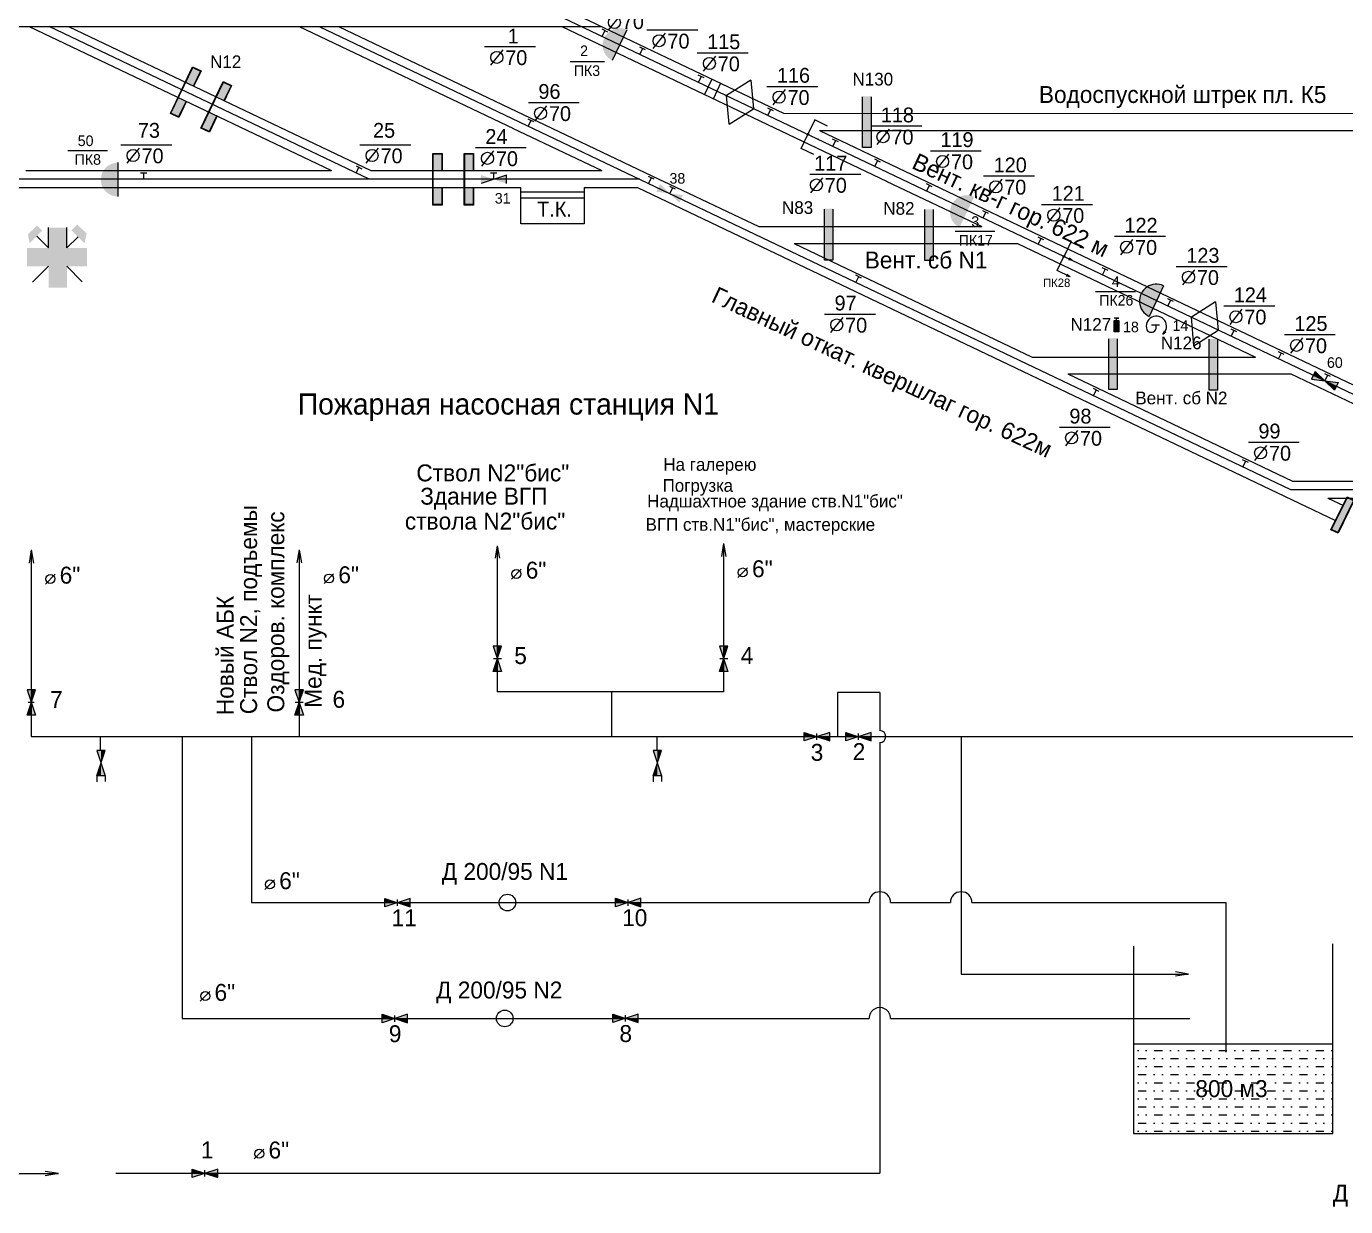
# Model space of a CAD drawing. Header units: millimetres. Extents: x -1214 to 333, y -475 to 396.
# Drawn here: x -494.9 to -183.4, y -475 to -196.3 of the extents above; entities that cross this region are included whole.
import ezdxf

# ---------------------------------------------------------------- set-up
doc = ezdxf.new("R2010")
doc.units = ezdxf.units.MM
for name, color, linetype in [('Двери', 7, 'Continuous'), ('Заслоны', 7, 'Continuous'), ('Номера перемычек', 7, 'Continuous'), ('Перемычки', 7, 'Continuous'), ('Пожарные арки', 7, 'Continuous'), ('Пп краны', 1, 'Continuous'), ('Пункты ВГК', 7, 'Continuous'), ('Трубопровод', 1, 'Continuous')]:
    doc.layers.add(name, color=color, linetype=linetype)

msp = doc.modelspace()

# ---------------------------------------------------------------- hatches: boundary and pattern name
for color, points in [(256, [(-401.26, -232.31), (-401.26, -232.46), (-398.94, -232.46), (-398.94, -232.31)]), (256, [(-396.58, -232.46), (-396.58, -232.31), (-398.84, -232.31), (-398.84, -232.46)]), (256, [(-393.85, -232.31), (-393.85, -232.46), (-391.53, -232.46), (-391.53, -232.31)]), (256, [(-389.17, -232.46), (-389.17, -232.31), (-391.43, -232.31), (-391.43, -232.46)]), (1, [(-237.01, -265.74), (-238.07, -265.74), (-238.07, -268.46), (-237.01, -268.46)])]:
    msp.add_hatch(color=color).paths.add_polyline_path(points)
h = msp.add_hatch(color=256)
h.paths.add_polyline_path([(-181.39, -308.21), (-183.08, -307.38), (-186.9, -315.16), (-185.22, -315.98)])
h.paths.add_polyline_path([(-181.56, -308.26), (-183.02, -307.55), (-186.74, -315.1), (-185.28, -315.82)], flags=16)
at = {"layer": 'Двери'}
h = msp.add_hatch(color=256, dxfattribs=at)
h.paths.add_polyline_path([(-455.43, -210.51), (-453.66, -206.81), (-455.65, -205.87), (-457.41, -209.57), (-457.32, -209.61), (-455.6, -206), (-453.8, -206.86), (-455.52, -210.47)])
h.paths.add_polyline_path([(-459.05, -213.22), (-457.32, -209.61), (-457.41, -209.57), (-459.14, -213.18)])
h.paths.add_polyline_path([(-458.92, -217.83), (-457.15, -214.12), (-457.24, -214.08), (-458.96, -217.69), (-460.77, -216.83), (-459.05, -213.22), (-459.14, -213.18), (-460.9, -216.88)])
h = msp.add_hatch(color=3, dxfattribs=at)
h.paths.add_polyline_path([(-453.8, -206.86), (-455.6, -206), (-457.32, -209.61), (-455.52, -210.47)])
h.paths.add_polyline_path([(-460.77, -216.83), (-458.96, -217.69), (-457.24, -214.08), (-459.05, -213.22)])
h = msp.add_hatch(color=256, dxfattribs=at)
h.paths.add_polyline_path([(-448.21, -213.96), (-446.44, -210.26), (-448.43, -209.31), (-450.19, -213.01), (-450.1, -213.05), (-448.38, -209.44), (-446.58, -210.3), (-448.3, -213.91)])
h.paths.add_polyline_path([(-451.82, -216.66), (-450.1, -213.05), (-450.19, -213.01), (-451.92, -216.62)])
h.paths.add_polyline_path([(-451.69, -221.27), (-449.93, -217.57), (-450.02, -217.53), (-451.74, -221.14), (-453.55, -220.27), (-451.82, -216.66), (-451.92, -216.62), (-453.68, -220.32)])
h = msp.add_hatch(color=3, dxfattribs=at)
h.paths.add_polyline_path([(-446.58, -210.3), (-448.38, -209.44), (-450.1, -213.05), (-448.3, -213.91)])
h.paths.add_polyline_path([(-453.55, -220.27), (-451.74, -221.14), (-450.02, -217.53), (-451.82, -216.66)])
h = msp.add_hatch(color=256, dxfattribs=at)
h.paths.add_polyline_path([(-396.72, -230.38), (-396.72, -226.28), (-398.92, -226.28), (-398.92, -230.38), (-398.82, -230.38), (-398.82, -226.38), (-396.82, -226.38), (-396.82, -230.38)])
h.paths.add_polyline_path([(-398.82, -234.38), (-398.82, -230.38), (-398.92, -230.38), (-398.92, -234.38)])
h.paths.add_polyline_path([(-396.72, -238.48), (-396.72, -234.38), (-396.82, -234.38), (-396.82, -238.38), (-398.82, -238.38), (-398.82, -234.38), (-398.92, -234.38), (-398.92, -238.48)])
h = msp.add_hatch(color=3, dxfattribs=at)
h.paths.add_polyline_path([(-396.82, -226.38), (-398.82, -226.38), (-398.82, -230.38), (-396.82, -230.38)])
h.paths.add_polyline_path([(-398.82, -238.38), (-396.82, -238.38), (-396.82, -234.38), (-398.82, -234.38)])
h = msp.add_hatch(color=256, dxfattribs=at)
h.paths.add_polyline_path([(-389.31, -230.38), (-389.31, -226.28), (-391.51, -226.28), (-391.51, -230.38), (-391.41, -230.38), (-391.41, -226.38), (-389.41, -226.38), (-389.41, -230.38)])
h.paths.add_polyline_path([(-391.41, -234.38), (-391.41, -230.38), (-391.51, -230.38), (-391.51, -234.38)])
h.paths.add_polyline_path([(-389.31, -238.48), (-389.31, -234.38), (-389.41, -234.38), (-389.41, -238.38), (-391.41, -238.38), (-391.41, -234.38), (-391.51, -234.38), (-391.51, -238.48)])
h = msp.add_hatch(color=3, dxfattribs=at)
h.paths.add_polyline_path([(-389.41, -226.38), (-391.41, -226.38), (-391.41, -230.38), (-389.41, -230.38)])
h.paths.add_polyline_path([(-391.41, -238.38), (-389.41, -238.38), (-389.41, -234.38), (-391.41, -234.38)])
at = {"layer": 'Заслоны'}
h = msp.add_hatch(color=7, dxfattribs=at)
h.paths.add_polyline_path([(-353.12, -197.12, 0.267949), (-357.11, -197.44), (-353.98, -198.93)])
h.paths.add_polyline_path([(-353.98, -198.93), (-357.11, -197.44, 0.267949), (-358.83, -201.05), (-355.7, -202.54)])
h.paths.add_polyline_path([(-355.7, -202.54), (-358.83, -201.05, 0.267949), (-356.57, -204.34)])
h = msp.add_hatch(color=7, dxfattribs=at)
h.paths.add_polyline_path([(-473.31, -228.48, 0.267949), (-476.78, -230.48), (-473.31, -230.48)])
h.paths.add_polyline_path([(-473.31, -230.48), (-476.78, -230.48, 0.267949), (-476.78, -234.48), (-473.31, -234.48)])
h.paths.add_polyline_path([(-473.31, -234.48), (-476.78, -234.48, 0.267949), (-473.31, -236.48)])
h = msp.add_hatch(color=7, dxfattribs=at)
h.paths.add_polyline_path([(-271.13, -236.54, 0.267949), (-275.12, -236.86), (-271.99, -238.35)])
h.paths.add_polyline_path([(-271.99, -238.35), (-275.12, -236.86, 0.267949), (-276.84, -240.47), (-273.71, -241.96)])
h.paths.add_polyline_path([(-273.71, -241.96), (-276.84, -240.47, 0.267949), (-274.57, -243.77)])
h = msp.add_hatch(color=7, dxfattribs=at)
h.paths.add_polyline_path([(-226.39, -257.56, 0.267949), (-230.38, -257.87), (-227.25, -259.36)])
h.paths.add_polyline_path([(-227.25, -259.36), (-230.38, -257.87, 0.267949), (-232.1, -261.48), (-228.97, -262.97)])
h.paths.add_polyline_path([(-228.97, -262.97), (-232.1, -261.48, 0.267949), (-229.83, -264.78)])
at = {"layer": 'Перемычки'}
h = msp.add_hatch(color=256, dxfattribs=at)
h.paths.add_polyline_path([(-295.36, -225.01), (-295.36, -220.91), (-295.46, -220.91), (-295.46, -224.91), (-297.46, -224.91), (-297.46, -220.91), (-297.56, -220.91), (-297.56, -225.01)])
h.paths.add_polyline_path([(-295.46, -220.91), (-295.36, -220.91), (-295.36, -212.81), (-297.56, -212.81), (-297.56, -220.91), (-297.46, -220.91), (-297.46, -212.91), (-295.46, -212.91)])
h = msp.add_hatch(color=3, dxfattribs=at)
h.paths.add_polyline_path([(-297.46, -224.91), (-295.46, -224.91), (-295.46, -220.91), (-297.46, -220.91)])
h.paths.add_polyline_path([(-295.46, -216.91), (-297.46, -216.91), (-297.46, -220.91), (-295.46, -220.91)])
h.paths.add_polyline_path([(-295.46, -216.91), (-295.46, -212.91), (-297.46, -212.91), (-297.46, -216.91)])
h = msp.add_hatch(color=256, dxfattribs=at)
h.paths.add_polyline_path([(-304.38, -251.58), (-304.38, -247.48), (-304.48, -247.48), (-304.48, -251.48), (-306.48, -251.48), (-306.48, -247.48), (-306.58, -247.48), (-306.58, -251.58)])
h.paths.add_polyline_path([(-304.48, -247.48), (-304.38, -247.48), (-304.38, -239.38), (-306.58, -239.38), (-306.58, -247.48), (-306.48, -247.48), (-306.48, -239.48), (-304.48, -239.48)])
h = msp.add_hatch(color=3, dxfattribs=at)
h.paths.add_polyline_path([(-306.48, -251.48), (-304.48, -251.48), (-304.48, -247.48), (-306.48, -247.48)])
h.paths.add_polyline_path([(-304.48, -243.48), (-306.48, -243.48), (-306.48, -247.48), (-304.48, -247.48)])
h.paths.add_polyline_path([(-304.48, -243.48), (-304.48, -239.48), (-306.48, -239.48), (-306.48, -243.48)])
h = msp.add_hatch(color=256, dxfattribs=at)
h.paths.add_polyline_path([(-280.68, -251.67), (-280.68, -247.57), (-280.78, -247.57), (-280.78, -251.57), (-282.78, -251.57), (-282.78, -247.57), (-282.88, -247.57), (-282.88, -251.67)])
h.paths.add_polyline_path([(-280.78, -247.57), (-280.68, -247.57), (-280.68, -239.47), (-282.88, -239.47), (-282.88, -247.57), (-282.78, -247.57), (-282.78, -239.57), (-280.78, -239.57)])
h = msp.add_hatch(color=3, dxfattribs=at)
h.paths.add_polyline_path([(-282.78, -251.57), (-280.78, -251.57), (-280.78, -247.57), (-282.78, -247.57)])
h.paths.add_polyline_path([(-280.78, -243.57), (-282.78, -243.57), (-282.78, -247.57), (-280.78, -247.57)])
h.paths.add_polyline_path([(-280.78, -243.57), (-280.78, -239.57), (-282.78, -239.57), (-282.78, -243.57)])
h = msp.add_hatch(color=256, dxfattribs=at)
h.paths.add_polyline_path([(-237.26, -282.19), (-237.26, -278.09), (-237.36, -278.09), (-237.36, -282.09), (-239.36, -282.09), (-239.36, -278.09), (-239.46, -278.09), (-239.46, -282.19)])
h.paths.add_polyline_path([(-237.36, -278.09), (-237.26, -278.09), (-237.26, -269.99), (-239.46, -269.99), (-239.46, -278.09), (-239.36, -278.09), (-239.36, -270.09), (-237.36, -270.09)])
h = msp.add_hatch(color=3, dxfattribs=at)
h.paths.add_polyline_path([(-239.36, -282.09), (-237.36, -282.09), (-237.36, -278.09), (-239.36, -278.09)])
h.paths.add_polyline_path([(-237.36, -274.09), (-239.36, -274.09), (-239.36, -278.09), (-237.36, -278.09)])
h.paths.add_polyline_path([(-237.36, -274.09), (-237.36, -270.09), (-239.36, -270.09), (-239.36, -274.09)])
h = msp.add_hatch(color=256, dxfattribs=at)
h.paths.add_polyline_path([(-213.56, -282.29), (-213.56, -278.19), (-213.66, -278.19), (-213.66, -282.19), (-215.66, -282.19), (-215.66, -278.19), (-215.76, -278.19), (-215.76, -282.29)])
h.paths.add_polyline_path([(-213.66, -278.19), (-213.56, -278.19), (-213.56, -270.09), (-215.76, -270.09), (-215.76, -278.19), (-215.66, -278.19), (-215.66, -270.19), (-213.66, -270.19)])
h = msp.add_hatch(color=3, dxfattribs=at)
h.paths.add_polyline_path([(-215.66, -282.19), (-213.66, -282.19), (-213.66, -278.19), (-215.66, -278.19)])
h.paths.add_polyline_path([(-213.66, -274.19), (-215.66, -274.19), (-215.66, -278.19), (-213.66, -278.19)])
h.paths.add_polyline_path([(-213.66, -274.19), (-213.66, -270.19), (-215.66, -270.19), (-215.66, -274.19)])
msp.add_hatch(color=3, dxfattribs=at).paths.add_polyline_path([(-186.74, -315.1), (-185.28, -315.82), (-181.56, -308.26), (-183.02, -307.55)])
at = {"layer": 'Пп краны'}
h = msp.add_hatch(color=256, dxfattribs=at)
h.paths.add_polyline_path([(-381.56, -232.4), (-381.56, -231.4), (-384.56, -232.4)])
h.paths.add_polyline_path([(-381.56, -233.4), (-381.56, -232.4), (-384.56, -232.4)])
h.paths.add_polyline_path([(-387.56, -232.4), (-387.56, -233.4), (-384.56, -232.4)])
h.paths.add_polyline_path([(-384.56, -232.4), (-387.56, -231.4), (-387.56, -232.4)])
h = msp.add_hatch(color=256, dxfattribs=at)
h.paths.add_polyline_path([(-345.73, -234.44), (-346.16, -235.34), (-343.02, -235.75)])
h.paths.add_polyline_path([(-345.29, -233.54), (-345.73, -234.44), (-343.02, -235.75)])
h.paths.add_polyline_path([(-340.32, -237.06), (-339.89, -236.16), (-343.02, -235.75)])
h.paths.add_polyline_path([(-343.02, -235.75), (-340.76, -237.96), (-340.32, -237.06)])
h = msp.add_hatch(color=256, dxfattribs=at)
h.paths.add_polyline_path([(-191.04, -278.68), (-191.47, -279.58), (-188.34, -279.98)])
h.paths.add_polyline_path([(-190.6, -277.78), (-191.04, -278.68), (-188.34, -279.98)])
h.paths.add_polyline_path([(-185.64, -281.29), (-185.2, -280.39), (-188.34, -279.98)])
h.paths.add_polyline_path([(-188.34, -279.98), (-186.07, -282.19), (-185.64, -281.29)])
for points in [[(-188.34, -279.98), (-190.6, -277.78), (-191.04, -278.68)], [(-186.07, -282.19), (-185.64, -281.29), (-188.34, -279.98)]]:
    msp.add_hatch(color=256, dxfattribs=at).paths.add_polyline_path(points)
at = {"layer": 'Пункты ВГК'}
msp.add_hatch(color=1, dxfattribs=at).paths.add_polyline_path([(-485.33, -248.63), (-485.33, -243.83), (-489.66, -243.83), (-489.66, -248.63), (-494.73, -248.63), (-494.73, -252.96), (-489.66, -252.96), (-489.66, -257.97), (-485.33, -257.97), (-485.33, -252.96), (-480.59, -252.96), (-480.59, -248.63)])
h = msp.add_hatch(color=256, dxfattribs=at)
h.paths.add_polyline_path([(-482.87, -243.07), (-484.25, -244.45), (-481.19, -247.51), (-480.67, -245.23)])
h.paths.add_polyline_path([(-491.18, -244.54), (-492.39, -243.33), (-494.53, -245.39), (-494.14, -247.51)])
at = {"layer": 'Трубопровод'}
h = msp.add_hatch(color=1, dxfattribs=at)
h.paths.add_polyline_path([(-306.58, -219.61), (-305.73, -219.86), (-306.51, -219.46)])
h.paths.add_polyline_path([(-305.73, -219.86), (-306.44, -219.32), (-306.51, -219.46)])
for points in [[(-310.16, -221.78, 1), (-310.6, -221.78, 1)], [(-310.6, -221.78, 1), (-310.16, -221.78, 1)], [(-249.71, -250.61, 1), (-250.15, -250.61, 1)], [(-250.15, -250.61, 1), (-249.71, -250.61, 1)], [(-384.71, -348.64), (-383.71, -348.64), (-383.71, -345.64)], [(-383.71, -345.64), (-382.71, -342.64), (-383.71, -342.64)], [(-331.26, -348.64), (-330.26, -348.64), (-330.26, -345.64)], [(-330.26, -345.64), (-329.26, -342.64), (-330.26, -342.64)], [(-493.73, -355.99), (-492.73, -352.99), (-493.73, -352.99)], [(-430.5, -355.97), (-429.5, -352.97), (-430.5, -352.97)], [(-494.73, -358.99), (-493.73, -358.99), (-493.73, -355.99)], [(-431.5, -358.97), (-430.5, -358.97), (-430.5, -355.97)], [(-311.24, -363.04), (-311.24, -364.04), (-308.24, -364.04)], [(-308.24, -364.04), (-305.24, -365.04), (-305.24, -364.04)], [(-301.42, -363.04), (-301.42, -364.04), (-298.42, -364.04)], [(-298.42, -364.04), (-295.42, -365.04), (-295.42, -364.04)], [(-477.3, -370.31), (-476.3, -367.31), (-477.3, -367.31)], [(-345.94, -370.31), (-344.94, -367.31), (-345.94, -367.31)], [(-478.3, -373.31), (-477.3, -373.31), (-477.3, -370.31)], [(-346.94, -373.31), (-345.94, -373.31), (-345.94, -370.31)], [(-410.25, -402.25), (-410.25, -403.25), (-407.25, -403.25)], [(-407.25, -403.25), (-404.25, -404.25), (-404.25, -403.25)], [(-355.8, -402.22), (-355.8, -403.22), (-352.8, -403.22)], [(-352.8, -403.22), (-349.8, -404.22), (-349.8, -403.22)], [(-410.89, -429.61), (-410.89, -430.61), (-407.89, -430.61)], [(-356.44, -429.58), (-356.44, -430.58), (-353.44, -430.58)], [(-407.89, -430.61), (-404.89, -431.61), (-404.89, -430.61)], [(-353.44, -430.58), (-350.44, -431.58), (-350.44, -430.58)], [(-455.72, -466.18), (-455.72, -467.18), (-452.72, -467.18)], [(-452.72, -467.18), (-449.72, -468.18), (-449.72, -467.18)]]:
    msp.add_hatch(color=256, dxfattribs=at).paths.add_polyline_path(points)
h = msp.add_hatch(color=1, dxfattribs=at)
h.paths.add_polyline_path([(-308.21, -222.97), (-307.36, -223.22), (-308.14, -222.82)])
h.paths.add_polyline_path([(-307.36, -223.22), (-308.07, -222.68), (-308.14, -222.82)])
h = msp.add_hatch(color=1, dxfattribs=at)
h.paths.add_polyline_path([(-309.85, -226.33), (-308.99, -226.58), (-309.78, -226.19)])
h.paths.add_polyline_path([(-308.99, -226.58), (-309.71, -226.05), (-309.78, -226.19)])
h = msp.add_hatch(color=256, dxfattribs=at)
h.paths.add_polyline_path([(-383.71, -342.64), (-384.71, -342.64), (-383.71, -345.64)])
h.paths.add_polyline_path([(-382.71, -342.64), (-383.71, -342.64), (-383.71, -345.64)])
h.paths.add_polyline_path([(-383.71, -348.64), (-382.71, -348.64), (-383.71, -345.64)])
h.paths.add_polyline_path([(-383.71, -345.64), (-384.71, -348.64), (-383.71, -348.64)])
h = msp.add_hatch(color=256, dxfattribs=at)
h.paths.add_polyline_path([(-330.26, -342.64), (-331.26, -342.64), (-330.26, -345.64)])
h.paths.add_polyline_path([(-329.26, -342.64), (-330.26, -342.64), (-330.26, -345.64)])
h.paths.add_polyline_path([(-330.26, -348.64), (-329.26, -348.64), (-330.26, -345.64)])
h.paths.add_polyline_path([(-330.26, -345.64), (-331.26, -348.64), (-330.26, -348.64)])
h = msp.add_hatch(color=256, dxfattribs=at)
h.paths.add_polyline_path([(-493.73, -352.99), (-494.73, -352.99), (-493.73, -355.99)])
h.paths.add_polyline_path([(-492.73, -352.99), (-493.73, -352.99), (-493.73, -355.99)])
h.paths.add_polyline_path([(-493.73, -358.99), (-492.73, -358.99), (-493.73, -355.99)])
h.paths.add_polyline_path([(-493.73, -355.99), (-494.73, -358.99), (-493.73, -358.99)])
h = msp.add_hatch(color=256, dxfattribs=at)
h.paths.add_polyline_path([(-430.5, -352.97), (-431.5, -352.97), (-430.5, -355.97)])
h.paths.add_polyline_path([(-429.5, -352.97), (-430.5, -352.97), (-430.5, -355.97)])
h.paths.add_polyline_path([(-430.5, -358.97), (-429.5, -358.97), (-430.5, -355.97)])
h.paths.add_polyline_path([(-430.5, -355.97), (-431.5, -358.97), (-430.5, -358.97)])
h = msp.add_hatch(color=256, dxfattribs=at)
h.paths.add_polyline_path([(-305.24, -364.04), (-305.24, -363.04), (-308.24, -364.04)])
h.paths.add_polyline_path([(-305.24, -365.04), (-305.24, -364.04), (-308.24, -364.04)])
h.paths.add_polyline_path([(-311.24, -364.04), (-311.24, -365.04), (-308.24, -364.04)])
h.paths.add_polyline_path([(-308.24, -364.04), (-311.24, -363.04), (-311.24, -364.04)])
h = msp.add_hatch(color=256, dxfattribs=at)
h.paths.add_polyline_path([(-295.42, -364.04), (-295.42, -363.04), (-298.42, -364.04)])
h.paths.add_polyline_path([(-295.42, -365.04), (-295.42, -364.04), (-298.42, -364.04)])
h.paths.add_polyline_path([(-301.42, -364.04), (-301.42, -365.04), (-298.42, -364.04)])
h.paths.add_polyline_path([(-298.42, -364.04), (-301.42, -363.04), (-301.42, -364.04)])
h = msp.add_hatch(color=256, dxfattribs=at)
h.paths.add_polyline_path([(-477.3, -367.31), (-478.3, -367.31), (-477.3, -370.31)])
h.paths.add_polyline_path([(-476.3, -367.31), (-477.3, -367.31), (-477.3, -370.31)])
h.paths.add_polyline_path([(-477.3, -373.31), (-476.3, -373.31), (-477.3, -370.31)])
h.paths.add_polyline_path([(-477.3, -370.31), (-478.3, -373.31), (-477.3, -373.31)])
h = msp.add_hatch(color=256, dxfattribs=at)
h.paths.add_polyline_path([(-345.94, -367.31), (-346.94, -367.31), (-345.94, -370.31)])
h.paths.add_polyline_path([(-344.94, -367.31), (-345.94, -367.31), (-345.94, -370.31)])
h.paths.add_polyline_path([(-345.94, -373.31), (-344.94, -373.31), (-345.94, -370.31)])
h.paths.add_polyline_path([(-345.94, -370.31), (-346.94, -373.31), (-345.94, -373.31)])
h = msp.add_hatch(color=256, dxfattribs=at)
h.paths.add_polyline_path([(-404.25, -403.25), (-404.25, -402.25), (-407.25, -403.25)])
h.paths.add_polyline_path([(-404.25, -404.25), (-404.25, -403.25), (-407.25, -403.25)])
h.paths.add_polyline_path([(-410.25, -403.25), (-410.25, -404.25), (-407.25, -403.25)])
h.paths.add_polyline_path([(-407.25, -403.25), (-410.25, -402.25), (-410.25, -403.25)])
h = msp.add_hatch(color=256, dxfattribs=at)
h.paths.add_polyline_path([(-349.8, -403.22), (-349.8, -402.22), (-352.8, -403.22)])
h.paths.add_polyline_path([(-349.8, -404.22), (-349.8, -403.22), (-352.8, -403.22)])
h.paths.add_polyline_path([(-355.8, -403.22), (-355.8, -404.22), (-352.8, -403.22)])
h.paths.add_polyline_path([(-352.8, -403.22), (-355.8, -402.22), (-355.8, -403.22)])
h = msp.add_hatch(color=256, dxfattribs=at)
h.paths.add_polyline_path([(-404.89, -430.61), (-404.89, -429.61), (-407.89, -430.61)])
h.paths.add_polyline_path([(-404.89, -431.61), (-404.89, -430.61), (-407.89, -430.61)])
h.paths.add_polyline_path([(-410.89, -430.61), (-410.89, -431.61), (-407.89, -430.61)])
h.paths.add_polyline_path([(-407.89, -430.61), (-410.89, -429.61), (-410.89, -430.61)])
h = msp.add_hatch(color=256, dxfattribs=at)
h.paths.add_polyline_path([(-350.44, -430.58), (-350.44, -429.58), (-353.44, -430.58)])
h.paths.add_polyline_path([(-350.44, -431.58), (-350.44, -430.58), (-353.44, -430.58)])
h.paths.add_polyline_path([(-356.44, -430.58), (-356.44, -431.58), (-353.44, -430.58)])
h.paths.add_polyline_path([(-353.44, -430.58), (-356.44, -429.58), (-356.44, -430.58)])
h = msp.add_hatch(dxfattribs=at)
h.set_pattern_fill('MUDST', color=5, scale=0.3, style=0)
h.paths.add_polyline_path([(-233.52, -457.74), (-186.42, -457.74), (-186.42, -436.62), (-233.52, -436.62)])
h.paths.add_polyline_path([(-219.9, -450.17), (-196.56, -450.17), (-196.56, -444.17), (-219.9, -444.17)], flags=24)
h = msp.add_hatch(color=256, dxfattribs=at)
h.paths.add_polyline_path([(-449.72, -467.18), (-449.72, -466.18), (-452.72, -467.18)])
h.paths.add_polyline_path([(-449.72, -468.18), (-449.72, -467.18), (-452.72, -467.18)])
h.paths.add_polyline_path([(-455.72, -467.18), (-455.72, -468.18), (-452.72, -467.18)])
h.paths.add_polyline_path([(-452.72, -467.18), (-455.72, -466.18), (-455.72, -467.18)])

# ---------------------------------------------------------------- linework, layer by layer
for p, q in [((-380.81, -185.97), (-343.8, -203.63)), ((-532.17, -196.29), (-359.17, -196.29)), ((-494.27, -196.29), (-422.84, -230.36)), ((-484.98, -196.29), (-413.54, -230.36)), ((-430.46, -196.29), (-379.86, -220.43)), ((-421.17, -196.29), (-343.9, -233.14)), ((-368.46, -196.29), (-291.7, -232.9)), ((-343.74, -203.65), (-316.14, -216.82)), ((-316.14, -216.82), (-132.82, -216.86)), ((-380.1, -220.31), (-359.03, -230.36)), ((-307.67, -220.86), (-87.64, -220.86)), ((-307.67, -220.86), (-160.19, -291.19)), ((-495.06, -230.36), (-422.84, -230.36)), ((-413.54, -230.36), (-359.03, -230.36)), ((-344.58, -232.82), (-322, -243.59)), ((-291.88, -232.82), (-269.3, -243.59)), ((-568.39, -234.36), (-407.15, -234.36)), ((-408.6, -234.36), (-385.38, -234.36)), ((-385.34, -234.36), (-378.14, -234.36)), ((-378.14, -242.96), (-378.14, -234.36)), ((-363.23, -234.36), (-363.23, -242.96)), ((-363.23, -234.36), (-350.64, -234.36)), ((-350.64, -234.36), (-185.84, -312.96)), ((-363.23, -242.96), (-378.14, -242.96)), ((-322, -243.59), (-269.3, -243.59)), ((-313.62, -247.59), (-260.91, -247.59)), ((-313.62, -247.59), (-257.42, -274.39)), ((-260.91, -247.59), (-204.71, -274.39)), ((-257.42, -274.39), (-204.71, -274.39)), ((-249.03, -278.39), (-196.33, -278.39)), ((-249.03, -278.39), (-195.98, -303.69)), ((-196.33, -278.39), (-163.1, -294.23)), ((-195.98, -303.69), (-143.28, -303.69)), ((-187.6, -307.69), (-183.95, -309.43)), ((-187.6, -307.69), (-134.89, -307.69))]:
    msp.add_line(p, q)
for points in [[(-181.39, -308.21), (-185.22, -315.98), (-186.9, -315.16), (-183.08, -307.38)], [(-181.56, -308.26), (-185.28, -315.82), (-186.74, -315.1), (-183.02, -307.55)]]:
    msp.add_lwpolyline(points, close=True)
at = {"layer": 'Двери'}
for points in [[(-457.15, -214.12), (-458.92, -217.83), (-460.9, -216.88), (-455.65, -205.87), (-453.66, -206.81), (-455.43, -210.51)], [(-457.24, -214.08), (-458.96, -217.69), (-460.77, -216.83), (-455.6, -206), (-453.8, -206.86), (-455.52, -210.47)], [(-449.93, -217.57), (-451.69, -221.27), (-453.68, -220.32), (-448.43, -209.31), (-446.44, -210.26), (-448.21, -213.96)], [(-450.02, -217.53), (-451.74, -221.14), (-453.55, -220.27), (-448.38, -209.44), (-446.58, -210.3), (-448.3, -213.91)], [(-396.72, -234.38), (-396.72, -238.48), (-398.92, -238.48), (-398.92, -226.28), (-396.72, -226.28), (-396.72, -230.38)], [(-396.82, -234.38), (-396.82, -238.38), (-398.82, -238.38), (-398.82, -226.38), (-396.82, -226.38), (-396.82, -230.38)], [(-389.31, -234.38), (-389.31, -238.48), (-391.51, -238.48), (-391.51, -226.28), (-389.31, -226.28), (-389.31, -230.38)], [(-389.41, -234.38), (-389.41, -238.38), (-391.41, -238.38), (-391.41, -226.38), (-389.41, -226.38), (-389.41, -230.38)]]:
    msp.add_lwpolyline(points, dxfattribs=at)
at = {"layer": 'Заслоны', "color": 7}
for p, q in [((-353.12, -197.12), (-356.57, -204.34)), ((-366.55, -204.61), (-358.43, -204.61)), ((-485.12, -225.6), (-475.72, -225.6)), ((-473.31, -228.48), (-473.31, -236.48)), ((-275.64, -244.68), (-266.24, -244.68)), ((-226.39, -257.56), (-229.83, -264.78)), ((-242.47, -258.87), (-233.07, -258.87))]:
    msp.add_line(p, q, dxfattribs=at)
msp.add_arc((-228.11, -261.17), 4, 64.5025, 244.5025, dxfattribs=at)
at = {"layer": 'Перемычки'}
for points in [[(-295.46, -212.91), (-295.46, -224.91), (-297.46, -224.91), (-297.46, -212.91)], [(-304.48, -239.48), (-304.48, -251.48), (-306.48, -251.48), (-306.48, -239.48)], [(-280.78, -239.57), (-280.78, -251.57), (-282.78, -251.57), (-282.78, -239.57)], [(-237.36, -270.09), (-237.36, -282.09), (-239.36, -282.09), (-239.36, -270.09)], [(-213.66, -270.19), (-213.66, -282.19), (-215.66, -282.19), (-215.66, -270.19)]]:
    msp.add_lwpolyline(points, dxfattribs=at)
at = {"layer": 'Пожарные арки', "color": 1}
for p, q in [((-333.04, -208.75), (-334.77, -212.36)), ((-330.99, -209.73), (-332.71, -213.35)), ((-378.07, -235.35), (-363.16, -235.35)), ((-378.07, -236.82), (-363.16, -236.82))]:
    msp.add_line(p, q, dxfattribs=at)
at = {"layer": 'Пп краны', "color": 7}
for p, q in [((-354.66, -193.6), (-357.54, -197.19)), ((-348.41, -197.14), (-336.38, -197.14)), ((-344.11, -197.92), (-346.99, -201.51)), ((-386.71, -201.06), (-374.68, -201.06)), ((-382.41, -201.84), (-385.29, -205.43)), ((-336.53, -202.52), (-324.5, -202.52)), ((-332.23, -203.3), (-335.11, -206.89)), ((-320.06, -210.46), (-308.04, -210.46)), ((-315.76, -211.24), (-318.64, -214.83)), ((-376.38, -214.28), (-364.36, -214.28)), ((-372.09, -215.06), (-374.96, -218.65)), ((-295.53, -219.82), (-283.5, -219.82)), ((-291.23, -220.6), (-294.11, -224.19)), ((-472.58, -224.24), (-460.55, -224.24)), ((-416.14, -224.24), (-404.12, -224.24)), ((-468.28, -225.02), (-471.16, -228.61)), ((-411.85, -225.02), (-414.72, -228.61)), ((-388.9, -224.91), (-376.87, -224.91)), ((-384.6, -225.69), (-387.48, -229.28)), ((-281.46, -225.66), (-269.44, -225.66)), ((-277.17, -226.44), (-280.04, -230.03)), ((-309.91, -231.2), (-297.88, -231.2)), ((-306.9, -232.04), (-309.78, -235.63)), ((-268.89, -231.63), (-256.87, -231.63)), ((-264.6, -232.41), (-267.47, -236)), ((-255.2, -238.35), (-243.18, -238.35)), ((-250.9, -239.13), (-253.78, -242.72)), ((-238.01, -245.87), (-225.99, -245.87)), ((-233.71, -246.65), (-236.59, -250.24)), ((-223.4, -252.99), (-211.37, -252.99)), ((-219.1, -253.77), (-221.98, -257.36)), ((-306.46, -264.25), (-294.43, -264.25)), ((-212.2, -262.33), (-200.18, -262.33)), ((-207.91, -263.11), (-210.78, -266.7)), ((-302.16, -265.03), (-305.04, -268.62)), ((-197.89, -269.08), (-185.87, -269.08)), ((-193.59, -269.86), (-196.47, -273.45)), ((-251.01, -290.95), (-238.98, -290.95)), ((-246.71, -291.73), (-249.59, -295.32)), ((-206.38, -294.49), (-194.36, -294.49)), ((-202.09, -295.27), (-204.96, -298.86))]:
    msp.add_line(p, q, dxfattribs=at)
at = {"layer": 'Пп краны'}
for p, q in [((-357.6, -197.63), (-358.95, -196.97)), ((-358.29, -197.29), (-358.94, -198.62)), ((-348.72, -201.86), (-350.07, -201.21)), ((-349.41, -201.53), (-350.06, -202.85)), ((-334.91, -208.45), (-336.26, -207.79)), ((-335.6, -208.11), (-336.25, -209.44)), ((-318.5, -216.27), (-319.85, -215.62)), ((-319.19, -215.94), (-319.84, -217.27)), ((-375.1, -218.85), (-376.45, -218.19)), ((-375.8, -218.51), (-376.44, -219.84)), ((-303.19, -223.58), (-304.54, -222.92)), ((-303.88, -223.24), (-304.52, -224.57)), ((-417.05, -230.94), (-416.37, -229.57)), ((-417.04, -229.24), (-415.7, -229.9)), ((-293.22, -228.33), (-294.57, -227.68)), ((-293.92, -227.99), (-294.56, -229.32)), ((-467.93, -230.9), (-466.43, -230.9)), ((-467.18, -232.4), (-467.18, -230.9)), ((-381.56, -231.4), (-387.56, -233.4)), ((-385.31, -230.9), (-383.81, -230.9)), ((-384.56, -232.4), (-384.56, -230.9)), ((-381.56, -233.4), (-381.56, -231.4)), ((-347.36, -232.05), (-348.03, -233.42)), ((-346.67, -232.38), (-348.02, -231.73)), ((-281.01, -234.15), (-282.36, -233.5)), ((-341.67, -234.75), (-343.02, -234.09)), ((-342.36, -234.41), (-343.02, -235.78)), ((-281.7, -233.82), (-282.35, -235.15)), ((-267.71, -240.5), (-269.06, -239.84)), ((-268.41, -240.16), (-269.05, -241.49)), ((-254.65, -246.72), (-256, -246.07)), ((-255.35, -246.39), (-255.99, -247.72)), ((-297.74, -255.74), (-299.09, -255.09)), ((-239.53, -253.94), (-240.88, -253.29)), ((-240.22, -253.6), (-240.86, -254.93)), ((-298.43, -255.41), (-299.08, -256.74)), ((-224.08, -261.3), (-225.44, -260.65)), ((-224.78, -260.97), (-225.42, -262.3)), ((-209.11, -268.45), (-210.46, -267.79)), ((-209.8, -268.11), (-210.45, -269.44)), ((-197.93, -273.77), (-199.28, -273.12)), ((-198.63, -273.44), (-199.27, -274.77)), ((-190.6, -277.78), (-191.47, -279.58)), ((-191.47, -279.58), (-185.2, -280.39)), ((-186.07, -282.19), (-190.6, -277.78)), ((-187.67, -278.64), (-188.34, -280.01)), ((-186.98, -278.98), (-188.33, -278.33)), ((-241.63, -282.5), (-242.98, -281.85)), ((-242.33, -282.17), (-242.97, -283.5)), ((-185.2, -280.39), (-186.07, -282.19)), ((-206.39, -299.31), (-207.74, -298.66)), ((-207.09, -298.97), (-207.73, -300.3))]:
    msp.add_line(p, q, dxfattribs=at)
at = {"layer": 'Пп краны', "color": 7}
for centre in [(-356.08, -195.37), (-345.53, -199.69), (-383.83, -203.61), (-333.65, -205.07), (-317.18, -213.01), (-373.5, -216.83), (-292.65, -222.37), (-469.7, -226.79), (-413.27, -226.79), (-386.02, -227.46), (-278.58, -228.21), (-308.38, -233.75), (-266.01, -234.18), (-252.32, -240.9), (-235.13, -248.43), (-220.52, -255.54), (-209.33, -264.88), (-303.58, -266.8), (-195.01, -271.63), (-248.13, -293.5), (-203.51, -297.04)]:
    msp.add_circle(centre, 1.42, dxfattribs=at)
at = {"layer": 'Пункты ВГК', "lineweight": 30}
for p, q in [((-492.46, -245.83), (-489.66, -248.63)), ((-482.7, -246), (-485.33, -248.63)), ((-489.66, -252.96), (-493.43, -256.73)), ((-485.33, -252.96), (-481.69, -256.6))]:
    msp.add_line(p, q, dxfattribs=at)
at = {"layer": 'Пункты ВГК', "color": 1, "lineweight": 20}
for p, q in [((-489.66, -248.63), (-489.66, -243.83)), ((-485.33, -248.63), (-485.33, -243.83))]:
    msp.add_line(p, q, dxfattribs=at)
at = {"layer": 'Трубопровод'}
for p, q in [((-461.23, -149.84), (-123.38, -310.96)), ((-414, -232.4), (-489.53, -196.29)), ((-425.81, -196.29), (-196.44, -305.69)), ((-308.78, -218.4), (-310.29, -221.58)), ((-312, -225.15), (-310.48, -221.98)), ((-309, -226.58), (-312, -225.15)), ((-350.1, -232.4), (-578.36, -232.4)), ((-248.32, -247.23), (-249.83, -250.41)), ((-245.27, -248.69), (-246.17, -248.54)), ((-245.27, -248.69), (-245.95, -248.08)), ((-251.54, -253.98), (-250.02, -250.81)), ((-247.95, -251.55), (-248.84, -251.41)), ((-247.95, -251.55), (-248.63, -250.95)), ((-248.49, -255.44), (-251.54, -253.98)), ((-248.49, -255.44), (-249.39, -255.29)), ((-248.49, -255.44), (-249.17, -254.84)), ((-237.01, -265.18), (-238.06, -265.18)), ((-237.53, -265.18), (-237.01, -265.18)), ((-237.53, -265.73), (-237.53, -265.18)), ((-229.28, -266.77), (-227.34, -266.77)), ((-226.61, -269.01), (-226.23, -268.19)), ((-226.61, -269.01), (-225.9, -268.43)), ((-196.44, -305.69), (-60.81, -305.69)), ((-493.75, -319.93), (-493.75, -364.03)), ((-430.52, -319.93), (-430.52, -364.03)), ((-383.72, -318.95), (-383.72, -353.48)), ((-330.28, -318.54), (-330.28, -353.48)), ((-488.14, -325.69), (-490.41, -328)), ((-422.36, -325.6), (-424.63, -327.91)), ((-378.11, -324.52), (-380.39, -326.83)), ((-324.67, -324.18), (-326.94, -326.49)), ((-384.71, -342.64), (-382.71, -348.64)), ((-384.71, -348.64), (-382.71, -342.64)), ((-382.71, -342.64), (-384.71, -342.64)), ((-382.72, -345.64), (-384.62, -345.64)), ((-329.26, -342.64), (-331.26, -342.64)), ((-331.26, -348.64), (-329.26, -342.64)), ((-331.26, -342.64), (-329.26, -348.64)), ((-329.28, -345.64), (-331.18, -345.64)), ((-382.71, -348.64), (-384.71, -348.64)), ((-329.26, -348.64), (-331.26, -348.64)), ((-494.73, -358.99), (-492.73, -352.99)), ((-494.73, -352.99), (-492.73, -358.99)), ((-492.73, -352.99), (-494.73, -352.99)), ((-431.5, -358.97), (-429.5, -352.97)), ((-431.5, -352.97), (-429.5, -358.97)), ((-429.5, -352.97), (-431.5, -352.97)), ((-330.28, -353.48), (-383.72, -353.48)), ((-356.72, -353.48), (-356.72, -364.03)), ((-293.42, -353.58), (-303.39, -353.58)), ((-303.39, -353.58), (-303.39, -364.03)), ((-293.42, -353.58), (-293.42, -362.6)), ((-493.03, -355.99), (-494.48, -355.99)), ((-429.52, -355.97), (-431.42, -355.97)), ((-492.73, -358.99), (-494.73, -358.99)), ((-429.5, -358.97), (-431.5, -358.97)), ((-493.75, -364.03), (-173.14, -364.03)), ((-477.36, -367.31), (-477.36, -364.03)), ((-458.1, -364.03), (-458.1, -430.6)), ((-441.71, -364.03), (-441.71, -403.22)), ((-346, -367.31), (-346, -364.03)), ((-311.24, -365.04), (-311.24, -363.04)), ((-305.24, -363.04), (-311.24, -365.04)), ((-311.24, -363.04), (-305.24, -365.04)), ((-308.25, -364.78), (-308.25, -363.28)), ((-305.24, -365.04), (-305.24, -363.04)), ((-295.42, -363.04), (-301.42, -365.04)), ((-301.42, -363.04), (-295.42, -365.04)), ((-301.42, -365.04), (-301.42, -363.04)), ((-298.42, -364.78), (-298.42, -363.28)), ((-295.42, -365.04), (-295.42, -363.04)), ((-274.19, -364.03), (-274.19, -420.11)), ((-478.3, -367.31), (-476.3, -373.31)), ((-478.3, -373.31), (-476.3, -367.31)), ((-476.3, -367.31), (-478.3, -367.31)), ((-344.94, -367.31), (-346.94, -367.31)), ((-346.94, -373.31), (-344.94, -367.31)), ((-346.94, -367.31), (-344.94, -373.31)), ((-293.42, -365.46), (-293.42, -467.17)), ((-478.3, -373.31), (-478.3, -374.7)), ((-476.3, -373.31), (-478.3, -373.31)), ((-476.3, -373.31), (-476.3, -374.66)), ((-344.94, -373.31), (-346.94, -373.31)), ((-346.94, -373.31), (-346.94, -374.7)), ((-344.94, -373.31), (-344.94, -374.66)), ((-436.31, -397.85), (-438.58, -400.16)), ((-441.71, -403.22), (-295.94, -403.22)), ((-410.25, -404.25), (-410.25, -402.25)), ((-410.25, -402.25), (-404.25, -404.25)), ((-404.25, -402.25), (-410.25, -404.25)), ((-407.26, -404), (-407.26, -402.5)), ((-404.25, -404.25), (-404.25, -402.25)), ((-349.8, -402.22), (-355.8, -404.22)), ((-355.8, -402.22), (-349.8, -404.22)), ((-355.8, -404.22), (-355.8, -402.22)), ((-352.82, -403.97), (-352.82, -402.47)), ((-349.8, -404.22), (-349.8, -402.22)), ((-290.87, -403.22), (-276.73, -403.22)), ((-271.66, -403.22), (-211.74, -403.22)), ((-211.74, -403.22), (-211.74, -438.53)), ((-233.52, -413.52), (-233.52, -457.74)), ((-186.42, -457.74), (-186.42, -412.96)), ((-274.19, -420.11), (-220.57, -420.11)), ((-451.58, -424.23), (-453.85, -426.54)), ((-404.89, -429.61), (-410.89, -431.61)), ((-410.89, -429.61), (-404.89, -431.61)), ((-410.89, -431.61), (-410.89, -429.61)), ((-404.89, -431.61), (-404.89, -429.61)), ((-356.44, -431.58), (-356.44, -429.58)), ((-356.44, -429.58), (-350.44, -431.58)), ((-350.44, -429.58), (-356.44, -431.58)), ((-353.46, -431.32), (-353.46, -429.82)), ((-350.44, -431.58), (-350.44, -429.58)), ((-458.1, -430.6), (-295.94, -430.6)), ((-407.9, -431.36), (-407.9, -429.86)), ((-290.87, -430.6), (-220.19, -430.6)), ((-233.52, -457.74), (-186.42, -457.74)), ((-438.83, -461.47), (-441.1, -463.78)), ((-473.79, -467.17), (-293.42, -467.17)), ((-455.72, -468.18), (-455.72, -466.18)), ((-455.72, -466.18), (-449.72, -468.18)), ((-449.72, -466.18), (-455.72, -468.18)), ((-452.74, -467.92), (-452.74, -466.42)), ((-449.72, -468.18), (-449.72, -466.18))]:
    msp.add_line(p, q, dxfattribs=at)
at = {"layer": 'Трубопровод', "color": 3}
for p, q in [((-323.85, -208.97), (-329.57, -212.62)), ((-323.85, -208.97), (-323.25, -215.73)), ((-328.97, -219.39), (-329.57, -212.62)), ((-328.97, -219.39), (-323.25, -215.73)), ((-214.12, -261.31), (-219.84, -264.96)), ((-214.12, -261.31), (-213.52, -268.07)), ((-219.24, -271.72), (-219.84, -264.96)), ((-219.24, -271.72), (-213.52, -268.07))]:
    msp.add_line(p, q, dxfattribs=at)
at = {"layer": 'Трубопровод', "color": 1}
for p, q in [((-305.73, -219.85), (-308.78, -218.4)), ((-245.27, -248.69), (-248.32, -247.23)), ((-493.75, -319.93), (-494.25, -323.03)), ((-493.75, -319.93), (-493.21, -323.04)), ((-430.52, -319.91), (-431.02, -323.01)), ((-430.52, -319.91), (-429.98, -323.02)), ((-383.72, -318.96), (-384.22, -321.86)), ((-383.72, -318.96), (-383.18, -321.87)), ((-330.28, -318.41), (-330.78, -321.52)), ((-330.28, -318.41), (-329.74, -321.53)), ((-220.5, -420.12), (-223.61, -419.59)), ((-220.5, -420.12), (-223.61, -420.63))]:
    msp.add_line(p, q, dxfattribs=at)
at = {"layer": 'Трубопровод', "color": 5}
msp.add_line((-233.52, -436.62), (-186.42, -436.62), dxfattribs=at)
at = {"layer": 'Трубопровод', "color": 5, "lineweight": 25}
for p, q in [((-487.34, -467.24), (-490.45, -466.71)), ((-533.97, -467.24), (-487.34, -467.24)), ((-487.34, -467.24), (-490.46, -467.75))]:
    msp.add_line(p, q, dxfattribs=at)
at = {"layer": 'Трубопровод'}
msp.add_lwpolyline([(-238.07, -265.74), (-237.01, -265.74), (-237.01, -268.46), (-238.07, -268.46)], close=True, dxfattribs=at)
for centre, radius in [((-310.38, -221.78), 0.22), ((-310.38, -221.78), 0.22), ((-310.38, -221.78), 0.22), ((-310.38, -221.78), 0.22), ((-249.93, -250.61), 0.22), ((-249.93, -250.61), 0.22), ((-249.93, -250.61), 0.22), ((-249.93, -250.61), 0.22), ((-489.23, -326.78), 1.06), ((-423.45, -326.69), 1.06), ((-379.21, -325.6), 1.06), ((-325.76, -325.27), 1.06), ((-437.4, -398.94), 1.06), ((-381.33, -403.23), 1.97), ((-452.67, -425.32), 1.06), ((-381.97, -430.59), 1.97), ((-439.93, -462.55), 1.06)]:
    msp.add_circle(centre, radius, dxfattribs=at)
for centre, radius, start, end in [((-228.11, -267.12), 2.4, 310.4028, 199.875), ((-229.33, -267.36), 1.19, 208.6814, 29.4883), ((-293.42, -364.03), 1.43, 270, 90), ((-293.4, -403.22), 2.54, 0.0883, 179.9117), ((-274.2, -403.22), 2.54, 0.0883, 179.9117), ((-293.4, -430.57), 2.54, 359.4538, 180.5462)]:
    msp.add_arc(centre, radius, start, end, dxfattribs=at)

# ---------------------------------------------------------------- texts
for s, height, p in [('Водоспускной штрек пл. К5', 4, (-255.85, -214.38)), ('Т.К.', 3.5, (-374.31, -241.2)), ('Вент. сб N1', 4, (-296.97, -253.47)), ('Вент. сб N2', 3, (-233.07, -285.55))]:
    msp.add_text(s, height=height).set_placement(p)
at = {"color": 7}
for s, p in [('Вент. кв-г гор. 622 м', (-286.12, -229.7)), ('Главный откат. квершлаг гор. 622м', (-333.43, -261.23))]:
    msp.add_text(s, height=4, rotation=335, dxfattribs=at).set_placement(p)
at = {"layer": 'Заслоны', "color": 7}
for s, p in [('2', (-364.16, -203.31)), ('ПК3', (-365.65, -207.99)), ('50', (-482.77, -224.56)), ('ПК8', (-483.5, -228.98)), ('3', (-271.8, -243.64)), ('ПК17', (-274.78, -248.06)), ('4', (-238.63, -257.82)), ('ПК26', (-241.61, -262.24))]:
    msp.add_text(s, height=2.5, dxfattribs=at).set_placement(p)
at = {"layer": 'Номера перемычек'}
for s, p in [('N12', (-451.52, -206.15)), ('N130', (-299.85, -210.26)), ('N83', (-316.5, -240.59)), ('N82', (-292.57, -240.78)), ('N127', (-248.38, -268.18)), ('N126', (-227.04, -272.55))]:
    msp.add_text(s, height=3, dxfattribs=at).set_placement(p)
at = {"layer": 'Пп краны', "color": 7}
for s, p in [('70', (-354.3, -196.93)), ('1', (-381.26, -200.33)), ('70', (-343.54, -201.52)), ('115', (-334.16, -201.66)), ('70', (-381.84, -205.43)), ('70', (-331.67, -206.9)), ('116', (-317.69, -209.6)), ('96', (-374.01, -213.41)), ('70', (-315.2, -214.84)), ('70', (-371.52, -218.65)), ('118', (-293.16, -218.96)), ('73', (-468.57, -222.6)), ('25', (-413.05, -222.6)), ('24', (-386.53, -224.05)), ('70', (-290.66, -224.19)), ('119', (-279.09, -224.8)), ('70', (-467.71, -228.62)), ('70', (-411.28, -228.62)), ('70', (-384.04, -229.29)), ('117', (-308.89, -230.34)), ('70', (-276.6, -230.04)), ('120', (-266.52, -230.77)), ('70', (-306.4, -235.58)), ('70', (-264.03, -236.01)), ('121', (-252.83, -237.49)), ('70', (-250.34, -242.72)), ('122', (-235.64, -245.01)), ('70', (-233.15, -250.25)), ('123', (-221.03, -252.13)), ('70', (-218.54, -257.36)), ('124', (-209.83, -261.46)), ('97', (-304.09, -263.38)), ('70', (-207.34, -266.7)), ('125', (-195.52, -268.22)), ('70', (-301.6, -268.62)), ('70', (-193.03, -273.46)), ('98', (-248.64, -290.09)), ('70', (-246.15, -295.33)), ('99', (-204.01, -293.62)), ('70', (-201.52, -298.86))]:
    msp.add_text(s, height=3.5, dxfattribs=at).set_placement(p)
at = {"layer": 'Пп краны'}
for s, p in [('38', (-343.06, -233.44)), ('31', (-384.31, -238.15)), ('60', (-187.83, -276.94))]:
    msp.add_text(s, height=2.5, dxfattribs=at).set_placement(p)
at = {"layer": 'Трубопровод'}
for s, height, p in [('ПК28', 2, (-254.88, -257.85)), ('18', 2.5, (-235.97, -268.53)), ('14', 2.5, (-224.29, -268.2)), ('6"', 4, (-487.04, -327.9)), ('6"', 4, (-421.25, -327.81)), ('6"', 4, (-377.01, -326.72)), ('6"', 4, (-323.57, -326.39)), ('5', 4, (-379.71, -346.89)), ('4', 4, (-326.26, -346.89)), ('7', 4, (-489.3, -357.28)), ('6', 4, (-422.62, -357.22)), ('3', 4, (-309.72, -369.75)), ('2', 4, (-299.81, -369.58)), ('Д 200/95 N1', 4, (-396.82, -397.88)), ('6"', 4, (-435.21, -400.06)), ('11', 4, (-408.68, -408.84)), ('10', 4, (-354.24, -408.8)), ('6"', 4, (-450.48, -426.44)), ('Д 200/95 N2', 4, (-398.16, -425.88)), ('9', 4, (-409.32, -436.2)), ('8', 4, (-354.88, -436.16)), ('800 м3', 4, (-218.9, -449.17)), ('1', 4, (-453.68, -463.64)), ('6"', 4, (-437.73, -463.67)), ('Д 500/63', 4, (-186.44, -473.88))]:
    msp.add_text(s, height=height, dxfattribs=at).set_placement(p)
at = {"layer": 'Трубопровод', "color": 1}
msp.add_text('Пожарная насосная станция N1', height=5, dxfattribs=at).set_placement((-430.82, -287.98))
at = {"layer": 'Трубопровод', "color": 7}
for s, height, p in [('На галерею', 3, (-344.52, -301.25)), ('Ствол N2"бис"', 4, (-402.82, -303.75)), ('Здание ВГП', 4, (-401.91, -309.25)), ('Погрузка', 3, (-344.7, -306.22)), ('Надшахтное здание ств.N1"бис"', 3, (-348.33, -309.92)), ('ствола N2"бис"', 4, (-405.54, -315.13)), ('ВГП ств.N1"бис", мастерские', 3, (-348.72, -315.43))]:
    msp.add_text(s, height=height, dxfattribs=at).set_placement(p)
for s, p in [('Ствол N2, подъемы', (-440.44, -358.75)), ('Оздоров. комплекс', (-434.01, -358.33)), ('Новый АБК', (-445.97, -358.98)), ('Мед. пункт', (-425.21, -357.22))]:
    msp.add_text(s, height=4, rotation=90, dxfattribs=at).set_placement(p)

doc.saveas('drawing.dxf')
